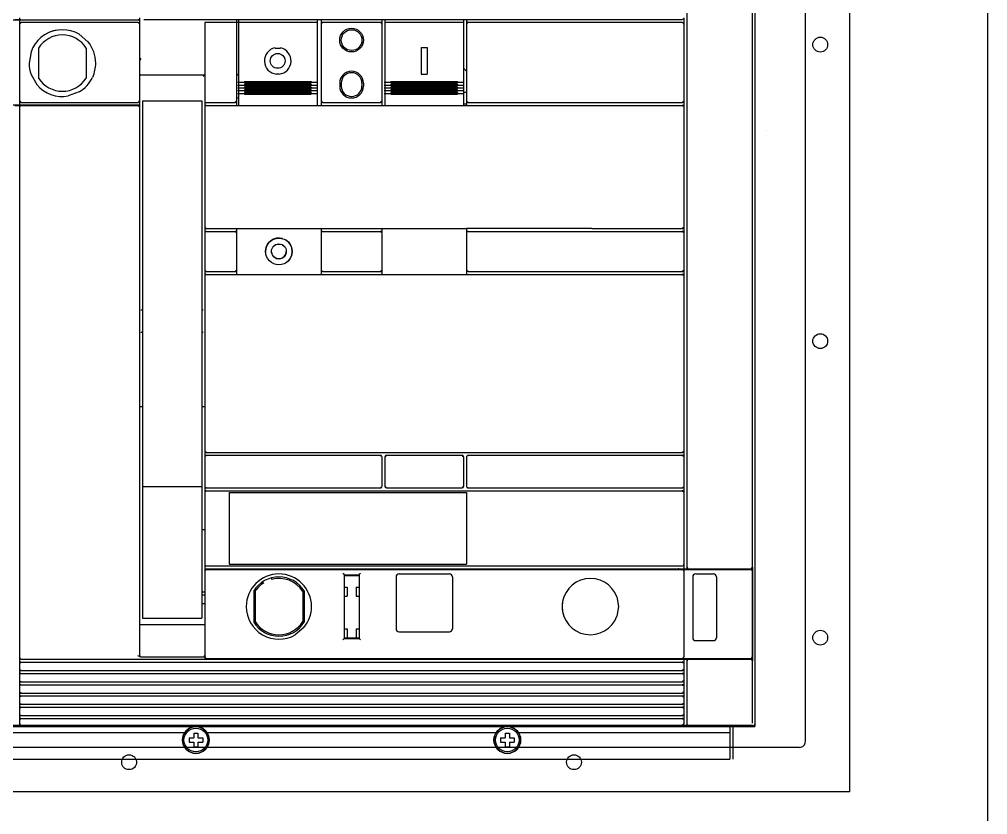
# Model space of a CAD drawing. Header units: inches. Extents: x 6 to 369, y -225 to 2.
# Drawn here: x 94.01 to 106.86, y -37.5 to -26.95 of the extents above; entities that cross this region are included whole.
import ezdxf

# ---------------------------------------------------------------- set-up
doc = ezdxf.new("R2010")
doc.units = ezdxf.units.IN
doc.header["$MEASUREMENT"] = 0
doc.linetypes.add('DOT2', pattern=[0.125, 0, -0.125])
doc.linetypes.add('HIDDEN2', pattern=[0.1875, 0.125, -0.0625])
for name, color, linetype in [('Cabinet', 253, 'HIDDEN2'), ('CB_E3_W_HR_3P', 10, 'Continuous'), ('CB_E3_W_HR_3P_DOOR_CUTOUT_FLUSH&EXTENDED_NO-FLANGE', 255, 'Continuous'), ('CB_E3_W_HR_3P_DOOR_CUTOUT_FLUSH_FLANGED', 2, 'Continuous'), ('D', 3, 'Continuous')]:
    doc.layers.add(name, color=color, linetype=linetype)

# ---------------------------------------------------------------- blocks, each defined once
blk = doc.blocks.new('A$C065B1C50')
at = {"layer": 'CB_E3_W_HR_3P'}
for centre in [(13.622, 9.921), (13.622, 5.984), (13.622, 2.047), (4.449, 0.394), (10.354, 0.394)]:
    blk.add_circle(centre, 0.0984, dxfattribs=at)
at = {"layer": 'CB_E3_W_HR_3P_DOOR_CUTOUT_FLUSH&EXTENDED_NO-FLANGE'}
for p, q in [((13.425, 0.669), (13.425, 15.236)), ((13.346, 0.591), (1.457, 0.591))]:
    blk.add_line(p, q, dxfattribs=at)
blk.add_arc((13.346, 0.669), 0.0787, 269.9998, 0.0002, dxfattribs=at)
at = {"layer": 'CB_E3_W_HR_3P_DOOR_CUTOUT_FLUSH_FLANGED'}
for q in [(14.016, 15.906), (0, 0)]:
    blk.add_line((14.016, 0), q, dxfattribs=at)

msp = doc.modelspace()

# ---------------------------------------------------------------- linework, layer by layer
at = {"layer": 'Cabinet', "color": 7, "linetype": 'DOT2'}
msp.add_line((103.77665, -22.16254), (103.77665, -36.33577), dxfattribs=at)
at = {"layer": 'CB_E3_W_HR_3P', "color": 7}
for p, q in [((103.77665, -22.16254), (103.77665, -36.33577)), ((103.77665, -22.19403), (103.77665, -36.30428)), ((103.73728, -25.41927), (103.73728, -34.21468)), ((102.87114, -26.09063), (102.87114, -34.21963)), ((93.22153, -26.95388), (94.01681, -26.95388)), ((93.95382, -26.94601), (94.01287, -26.94601)), ((94.01287, -26.92632), (94.01287, -26.94601)), ((94.01287, -26.94601), (94.01287, -26.95388)), ((94.01287, -26.94601), (94.03256, -26.94601)), ((94.01681, -26.95388), (94.01681, -27.00506)), ((94.01681, -26.95388), (95.60736, -26.95388)), ((94.0365, -26.98537), (94.02642, -26.99114)), ((94.0365, -26.98537), (95.58768, -26.98537)), ((95.58768, -26.94601), (95.60736, -26.94601)), ((95.58768, -26.98537), (95.59736, -26.99114)), ((95.60736, -26.92632), (95.60736, -26.98538)), ((95.60736, -26.95388), (95.60736, -27.00506)), ((95.60736, -26.98538), (95.60736, -27.00506)), ((95.66642, -26.94601), (102.81209, -26.94601)), ((96.48138, -26.98537), (96.4833, -26.98537)), ((96.4833, -26.98537), (96.87684, -26.98537)), ((96.87684, -26.98537), (96.88886, -26.98537)), ((96.89673, -26.94601), (96.89673, -26.99325)), ((96.89673, -26.98538), (96.92035, -26.98538)), ((96.92035, -26.94601), (96.92035, -26.98538)), ((96.92035, -26.98538), (97.96366, -26.98538)), ((96.92035, -26.98538), (96.92035, -27.04292)), ((97.96366, -26.94601), (97.96366, -26.98538)), ((97.96366, -26.98538), (97.96366, -27.04292)), ((98.01878, -26.94601), (98.01878, -27.00506)), ((98.03846, -26.98537), (98.0286, -26.99114)), ((98.03846, -26.98537), (98.80618, -26.98537)), ((98.80618, -26.98537), (98.81604, -26.99114)), ((98.82587, -26.94601), (98.82587, -27.00506)), ((98.86524, -26.94601), (98.86524, -26.98538)), ((98.86524, -26.98538), (99.90854, -26.98538)), ((98.86524, -26.98538), (98.86524, -27.04292)), ((99.90854, -26.94601), (99.90854, -26.98538)), ((99.90854, -26.98538), (99.90854, -27.04292)), ((99.94791, -26.94601), (99.94791, -27.00506)), ((99.9676, -26.98537), (99.95784, -26.99114)), ((99.9676, -26.98537), (102.81209, -26.98537)), ((102.81209, -26.98537), (102.82217, -26.99114)), ((102.81209, -26.98538), (102.81233, -26.98538)), ((102.83177, -26.92632), (102.83177, -27.00506)), ((94.01681, -27.00506), (94.01681, -28.02868)), ((94.02642, -26.99114), (94.02164, -27.00506)), ((95.59736, -26.99114), (95.60011, -27.00506)), ((95.60736, -27.00506), (95.60736, -28.02868)), ((96.4735, -26.99325), (96.4735, -28.02868)), ((96.89673, -26.99325), (96.89673, -28.02868)), ((96.92035, -27.04292), (96.92035, -27.96177)), ((97.96366, -27.04292), (97.96366, -27.96177)), ((98.01878, -27.00506), (98.01878, -28.02868)), ((98.0286, -26.99114), (98.02361, -27.00506)), ((98.81604, -26.99114), (98.81916, -27.00506)), ((98.82587, -27.00506), (98.82587, -28.02868)), ((98.86524, -27.04292), (98.86524, -27.96177)), ((99.90854, -27.04292), (99.90854, -27.96177)), ((99.94791, -27.00506), (99.94791, -28.02868)), ((99.95784, -26.99114), (99.95274, -27.00506)), ((102.82217, -26.99114), (102.82571, -27.00506)), ((102.83177, -27.00506), (102.83177, -28.02868)), ((94.8052, -27.14314), (94.92211, -27.24276)), ((95.60736, -27.20978), (95.60736, -27.47094)), ((94.26681, -27.32811), (94.26878, -27.72843)), ((94.90067, -27.32811), (94.8987, -27.72843)), ((97.40523, -27.32388), (97.40593, -27.3272)), ((97.40593, -27.3272), (97.47808, -27.3272)), ((97.47878, -27.32388), (97.47808, -27.3272)), ((99.34752, -27.32002), (99.42626, -27.32002)), ((99.34752, -27.32002), (99.34752, -27.67436)), ((99.42626, -27.32002), (99.42626, -27.67436)), ((94.16857, -27.3756), (94.14083, -27.52671)), ((95.62738, -27.47093), (95.60736, -27.47093)), ((99.90854, -27.59561), (99.94791, -27.63379)), ((94.16754, -27.6782), (94.24531, -27.8107)), ((95.62705, -27.68222), (96.4735, -27.68222)), ((96.92035, -27.67435), (96.89673, -27.69726)), ((97.42233, -27.67044), (97.42202, -27.67322)), ((97.42233, -27.67044), (97.46168, -27.67044)), ((97.46168, -27.67044), (97.462, -27.67322)), ((99.34752, -27.67436), (99.42626, -27.67436)), ((96.91051, -27.77955), (97.9735, -27.77955)), ((96.91051, -27.81766), (97.9735, -27.81766)), ((96.91051, -27.85525), (97.9735, -27.85525)), ((96.99909, -27.76878), (97.88492, -27.76878)), ((96.99909, -27.76878), (96.99909, -27.7897)), ((96.99909, -27.7897), (97.88492, -27.7897)), ((96.99909, -27.8067), (97.88492, -27.8067)), ((96.99909, -27.8067), (96.99909, -27.82787)), ((96.99909, -27.82787), (97.88492, -27.82787)), ((96.99909, -27.84411), (97.88492, -27.84411)), ((96.99909, -27.84411), (96.99909, -27.86457)), ((96.99909, -27.86457), (97.88492, -27.86457)), ((96.99909, -27.88095), (97.88492, -27.88095)), ((96.99909, -27.88095), (96.99909, -27.90117)), ((97.88492, -27.76878), (97.88492, -27.7897)), ((97.88492, -27.8067), (97.88492, -27.82787)), ((97.88492, -27.84411), (97.88492, -27.86457)), ((97.88492, -27.88095), (97.88492, -27.90117)), ((98.26484, -27.79247), (98.26484, -27.83184)), ((98.28453, -27.79247), (98.28453, -27.83184)), ((98.56012, -27.79247), (98.56012, -27.83184)), ((98.5798, -27.79247), (98.5798, -27.83184)), ((98.85539, -27.77955), (99.91839, -27.77955)), ((98.85539, -27.81766), (99.91839, -27.81766)), ((98.85539, -27.85525), (99.91839, -27.85525)), ((98.94398, -27.76878), (99.8298, -27.76878)), ((98.94398, -27.76878), (98.94398, -27.7897)), ((98.94398, -27.7897), (99.8298, -27.7897)), ((98.94398, -27.8067), (99.8298, -27.8067)), ((98.94398, -27.8067), (98.94398, -27.82787)), ((98.94398, -27.82787), (99.8298, -27.82787)), ((98.94398, -27.84411), (99.8298, -27.84411)), ((98.94398, -27.84411), (98.94398, -27.86457)), ((98.94398, -27.86457), (99.8298, -27.86457)), ((98.94398, -27.88095), (99.8298, -27.88095)), ((98.94398, -27.88095), (98.94398, -27.90117)), ((99.8298, -27.76878), (99.8298, -27.7897)), ((99.8298, -27.8067), (99.8298, -27.82787)), ((99.8298, -27.84411), (99.8298, -27.86457)), ((99.8298, -27.88095), (99.8298, -27.90117)), ((94.80488, -27.9098), (94.66065, -27.9629)), ((96.89673, -27.98932), (96.92035, -27.98932)), ((96.91051, -27.89224), (97.9735, -27.89224)), ((96.91051, -27.92857), (97.9735, -27.92857)), ((96.92035, -27.96177), (96.92035, -28.01558)), ((96.92035, -28.01558), (96.92035, -28.08774)), ((96.99909, -27.90117), (97.88492, -27.90117)), ((96.99909, -27.91716), (97.88492, -27.91716)), ((96.99909, -27.91716), (96.99909, -27.9378)), ((96.99909, -27.9378), (97.88492, -27.9378)), ((97.88492, -27.91716), (97.88492, -27.9378)), ((97.96366, -27.96177), (97.96366, -28.01558)), ((97.96366, -28.01558), (97.96366, -28.08774)), ((98.85539, -27.89224), (99.91839, -27.89224)), ((98.85539, -27.92857), (99.91839, -27.92857)), ((98.86524, -27.96177), (98.86524, -28.01558)), ((98.86524, -28.01558), (98.86524, -28.08774)), ((98.94398, -27.90117), (99.8298, -27.90117)), ((98.94398, -27.91716), (99.8298, -27.91716)), ((98.94398, -27.91716), (98.94398, -27.9378)), ((98.94398, -27.9378), (99.8298, -27.9378)), ((99.8298, -27.91716), (99.8298, -27.9378)), ((99.90854, -27.91058), (99.94791, -27.91058)), ((99.90854, -27.96177), (99.90854, -28.01558)), ((99.90854, -28.01558), (99.90854, -28.08774)), ((93.22153, -28.07986), (94.01681, -28.07986)), ((93.95382, -28.08774), (94.03256, -28.08774)), ((94.01287, -28.07986), (94.01287, -28.08774)), ((94.01287, -28.10743), (94.01287, -35.42041)), ((94.01681, -28.02869), (94.01681, -28.07986)), ((94.01681, -28.07986), (95.60736, -28.07986)), ((94.02248, -28.09351), (94.0177, -28.10743)), ((94.03256, -28.08774), (94.02248, -28.09351)), ((94.02287, -28.02868), (94.02642, -28.0426)), ((94.02642, -28.0426), (94.0365, -28.04837)), ((94.03256, -28.08774), (95.58768, -28.08774)), ((94.0365, -28.04837), (95.58768, -28.04837)), ((95.59736, -28.0426), (95.58768, -28.04837)), ((95.58768, -28.08774), (95.59736, -28.09351)), ((95.60253, -28.02868), (95.59736, -28.0426)), ((95.59736, -28.09351), (95.60011, -28.10743)), ((95.60736, -28.02868), (95.60736, -28.07986)), ((95.60736, -28.07986), (95.60736, -28.10743)), ((95.60736, -28.10743), (95.60736, -35.39089)), ((95.64673, -28.02864), (96.43413, -28.02864)), ((95.64673, -28.02864), (95.64673, -28.06801)), ((95.64673, -28.06801), (95.64673, -33.14675)), ((96.43413, -28.02864), (96.43413, -28.06801)), ((96.43413, -28.06801), (96.43413, -33.14675)), ((96.4735, -28.02868), (96.4735, -28.03852)), ((96.4735, -28.03852), (96.4735, -28.10743)), ((96.47916, -28.09765), (96.4735, -28.10743)), ((96.4735, -28.10743), (96.4735, -29.70191)), ((96.49291, -28.09258), (96.47916, -28.09765)), ((96.48335, -28.04837), (96.87705, -28.04837)), ((96.49298, -28.08774), (96.49319, -28.08774)), ((96.49319, -28.08774), (102.81209, -28.08774)), ((96.89088, -28.03858), (96.87682, -28.04352)), ((96.89673, -28.02868), (96.89088, -28.03858)), ((96.89673, -28.02869), (96.89673, -28.08774)), ((98.01878, -28.02868), (98.02452, -28.03851)), ((98.01878, -28.02868), (98.01878, -28.08774)), ((98.02452, -28.03851), (98.0384, -28.04161)), ((98.03846, -28.04837), (98.80618, -28.04837)), ((98.82012, -28.03851), (98.80624, -28.04352)), ((98.82587, -28.02868), (98.82012, -28.03851)), ((98.82587, -28.02869), (98.82587, -28.08774)), ((99.90854, -28.06806), (99.94791, -28.06806)), ((99.94791, -28.02868), (99.95376, -28.03858)), ((99.94791, -28.02868), (99.94791, -28.08774)), ((99.95376, -28.03858), (99.96785, -28.04161)), ((99.9676, -28.04837), (102.81209, -28.04837)), ((102.81209, -28.04837), (102.81257, -28.04837)), ((102.81209, -28.08774), (102.81257, -28.08774)), ((102.81272, -28.09258), (102.82624, -28.09774)), ((102.82624, -28.03836), (102.81281, -28.04161)), ((102.83177, -28.02868), (102.82624, -28.03836)), ((102.82624, -28.09774), (102.83177, -28.10743)), ((102.83177, -28.02868), (102.83177, -28.10743)), ((102.83177, -28.10743), (102.83177, -29.70191)), ((103.93413, -28.42238), (103.93413, -28.42245)), ((96.4735, -29.70191), (96.4735, -29.78065)), ((96.4735, -29.70191), (96.47916, -29.71168)), ((96.47916, -29.77088), (96.4735, -29.78065)), ((96.4735, -29.78065), (96.4735, -30.27278)), ((96.47916, -29.71168), (96.49287, -29.71484)), ((96.49291, -29.76581), (96.47916, -29.77088)), ((96.49298, -29.76097), (96.49319, -29.76097)), ((96.49308, -29.7216), (96.49319, -29.7216)), ((96.49319, -29.7216), (96.89673, -29.72172)), ((96.49319, -29.76097), (96.87705, -29.76097)), ((96.50935, -29.76097), (96.52842, -29.76097)), ((96.87679, -29.76772), (96.89088, -29.77075)), ((96.89088, -29.77075), (96.89673, -29.78065)), ((96.89673, -29.72172), (96.89673, -29.78065)), ((96.89673, -29.7218), (97.9275, -29.7218)), ((96.89673, -29.78065), (96.89673, -30.27278)), ((97.35898, -29.7216), (98.82587, -29.72172)), ((98.01878, -29.72165), (98.01878, -29.78065)), ((98.02452, -29.77082), (98.01878, -29.78065)), ((98.01878, -29.78065), (98.01878, -30.27278)), ((98.03841, -29.76581), (98.02452, -29.77082)), ((98.03846, -29.76097), (98.80618, -29.76097)), ((98.80624, -29.76772), (98.82012, -29.77082)), ((98.82012, -29.77082), (98.82587, -29.78065)), ((98.82587, -29.72172), (98.82587, -29.78065)), ((98.82587, -29.7218), (99.94791, -29.7218)), ((98.82587, -29.78065), (98.82587, -30.27278)), ((101.61175, -29.7216), (99.94791, -29.72168)), ((99.94791, -29.72168), (99.94791, -29.78065)), ((99.95376, -29.77075), (99.94791, -29.78065)), ((99.94791, -29.78065), (99.94791, -30.27278)), ((99.96782, -29.76581), (99.95376, -29.77075)), ((99.9676, -29.76097), (102.81209, -29.76097)), ((101.61175, -29.7216), (102.81209, -29.7216)), ((102.81209, -29.7216), (102.81257, -29.7216)), ((102.81209, -29.76097), (102.81257, -29.76097)), ((102.81272, -29.76581), (102.82624, -29.77097)), ((102.82624, -29.71159), (102.81281, -29.71484)), ((102.83177, -29.70191), (102.82624, -29.71159)), ((102.82624, -29.77097), (102.83177, -29.78065)), ((102.83177, -29.70191), (102.83177, -29.78065)), ((102.83177, -29.78065), (102.83177, -30.27278)), ((97.58085, -29.90843), (97.58092, -29.90843)), ((96.4735, -30.27278), (96.4735, -30.35152)), ((96.4735, -30.27278), (96.47916, -30.28255)), ((96.47916, -30.28255), (96.49287, -30.28571)), ((96.49308, -30.29246), (96.49319, -30.29246)), ((96.49319, -30.29246), (96.87705, -30.29246)), ((96.89088, -30.28268), (96.87682, -30.28762)), ((96.89673, -30.27278), (96.89088, -30.28268)), ((96.89673, -30.27278), (96.89673, -30.33191)), ((98.01878, -30.27278), (98.02452, -30.2826)), ((98.01878, -30.27278), (98.01878, -30.33193)), ((98.02452, -30.2826), (98.0384, -30.28571)), ((98.03846, -30.29246), (98.80618, -30.29246)), ((98.82012, -30.2826), (98.80624, -30.28762)), ((98.82587, -30.27278), (98.82012, -30.2826)), ((98.82587, -30.27278), (98.82587, -30.33191)), ((99.94791, -30.27278), (99.95376, -30.28268)), ((99.94791, -30.27278), (99.94791, -30.33193)), ((99.95376, -30.28268), (99.96785, -30.28571)), ((99.9676, -30.29246), (102.81209, -30.29246)), ((102.81209, -30.29246), (102.81257, -30.29246)), ((102.82624, -30.28246), (102.81281, -30.28571)), ((102.83177, -30.27278), (102.82624, -30.28246)), ((102.83177, -30.27278), (102.83177, -30.35152)), ((96.47916, -30.34175), (96.4735, -30.35152)), ((96.4735, -30.35152), (96.4735, -32.67435)), ((96.49291, -30.33667), (96.47916, -30.34175)), ((96.49298, -30.33183), (96.49319, -30.33183)), ((96.49319, -30.33183), (96.89673, -30.33183)), ((96.89673, -30.33204), (98.01878, -30.33204)), ((98.01878, -30.33183), (98.82587, -30.33183)), ((98.82587, -30.33204), (99.94791, -30.33204)), ((99.94791, -30.33183), (102.81209, -30.33183)), ((101.243, -30.33183), (101.61176, -30.33183)), ((102.81209, -30.33183), (102.81257, -30.33183)), ((102.81272, -30.33667), (102.82624, -30.34183)), ((102.82624, -30.34183), (102.83177, -30.35152)), ((102.83177, -30.35152), (102.83177, -32.67435)), ((95.62705, -30.80427), (95.64673, -30.80427)), ((96.43413, -30.80427), (96.45382, -30.80427)), ((95.62705, -31.09955), (95.64673, -31.09955)), ((96.43413, -31.09955), (96.45382, -31.09955)), ((95.60736, -32.0838), (95.62705, -32.0838)), ((95.62705, -32.0838), (95.64673, -32.0838)), ((96.43413, -32.0838), (96.45382, -32.0838)), ((96.45382, -32.0838), (96.4735, -32.0838)), ((96.4735, -32.67435), (96.4735, -32.75309)), ((96.4735, -32.67435), (96.47916, -32.68412)), ((96.47916, -32.74332), (96.4735, -32.75309)), ((96.4735, -32.75309), (96.4735, -33.14679)), ((96.47916, -32.68412), (96.49287, -32.68728)), ((96.49291, -32.73825), (96.47916, -32.74332)), ((96.49298, -32.73341), (96.49319, -32.73341)), ((96.49308, -32.69404), (96.49319, -32.69404)), ((96.49319, -32.69404), (102.81209, -32.69404)), ((96.49319, -32.73341), (98.80618, -32.73341)), ((98.80624, -32.73825), (98.82012, -32.74326)), ((98.82012, -32.74326), (98.82587, -32.75309)), ((98.82587, -32.75309), (98.82587, -33.14679)), ((98.86524, -32.75309), (98.86524, -33.14679)), ((98.88498, -32.74304), (98.87508, -32.74325)), ((98.87508, -32.74325), (98.87675, -32.74485)), ((98.88498, -32.74304), (98.87675, -32.74485)), ((98.88492, -32.73341), (99.88886, -32.73341)), ((99.88902, -32.74304), (99.89728, -32.74487)), ((99.88902, -32.74304), (99.8987, -32.74325)), ((99.89728, -32.74487), (99.89907, -32.75309)), ((99.8987, -32.74325), (99.89907, -32.75309)), ((99.90854, -32.75309), (99.90854, -33.14679)), ((99.95376, -32.74319), (99.94791, -32.75309)), ((99.94791, -32.75309), (99.94791, -33.14679)), ((99.96782, -32.73825), (99.95376, -32.74319)), ((99.9676, -32.73341), (102.81209, -32.73341)), ((102.81209, -32.69404), (102.81257, -32.69404)), ((102.81209, -32.73341), (102.81257, -32.73341)), ((102.81272, -32.73825), (102.82624, -32.74341)), ((102.82624, -32.68403), (102.81281, -32.68728)), ((102.83177, -32.67435), (102.82624, -32.68403)), ((102.82624, -32.74341), (102.83177, -32.75309)), ((102.83177, -32.67435), (102.83177, -32.75309)), ((102.83177, -32.75309), (102.83177, -33.14679)), ((95.64673, -33.14675), (96.43413, -33.14675)), ((95.64673, -33.14675), (95.64673, -34.2323)), ((96.43413, -33.14675), (96.43413, -34.2323)), ((96.4735, -33.14679), (96.4735, -33.22553)), ((96.4735, -33.14679), (96.47916, -33.15656)), ((96.47916, -33.15656), (96.49287, -33.15972)), ((98.82012, -33.15662), (98.80624, -33.15972)), ((98.82587, -33.14679), (98.82012, -33.15662)), ((98.87675, -33.15503), (98.87508, -33.15664)), ((98.87508, -33.15664), (98.88498, -33.15685)), ((98.87675, -33.15503), (98.88498, -33.15685)), ((99.89728, -33.15501), (99.88902, -33.15684)), ((99.8987, -33.15663), (99.88902, -33.15684)), ((99.89907, -33.14679), (99.89728, -33.15501)), ((99.89907, -33.14679), (99.8987, -33.15663)), ((99.94791, -33.14679), (99.95376, -33.15669)), ((99.95376, -33.15669), (99.96785, -33.15972)), ((102.82624, -33.15647), (102.81281, -33.15972)), ((102.83177, -33.14679), (102.82624, -33.15647)), ((102.83177, -33.14679), (102.83177, -33.22553)), ((96.47916, -33.21576), (96.4735, -33.22553)), ((96.4735, -33.22553), (96.4735, -34.18026)), ((96.49291, -33.21069), (96.47916, -33.21576)), ((96.49298, -33.20585), (96.49319, -33.20585)), ((96.49308, -33.16648), (96.49319, -33.16648)), ((96.49319, -33.16648), (98.80618, -33.16648)), ((96.49319, -33.20585), (96.79866, -33.20585)), ((96.79831, -33.22553), (96.79831, -34.18026)), ((96.79831, -33.22553), (99.94791, -33.22553)), ((96.79866, -33.20585), (99.94758, -33.20585)), ((98.88492, -33.16648), (99.88886, -33.16648)), ((99.94758, -33.20585), (102.81209, -33.20585)), ((99.94791, -33.22553), (99.94791, -34.18026)), ((99.9676, -33.16648), (102.81209, -33.16648)), ((102.81209, -33.16648), (102.81257, -33.16648)), ((102.81209, -33.20585), (102.81257, -33.20585)), ((102.81272, -33.21069), (102.82624, -33.21585)), ((102.82624, -33.21585), (102.83177, -33.22553)), ((102.83177, -33.22553), (102.83177, -34.18223)), ((96.43413, -33.71761), (96.4735, -33.71761)), ((96.4735, -34.18026), (96.4735, -34.23931)), ((96.4735, -34.18026), (96.47998, -34.19486)), ((96.79831, -34.18026), (99.94791, -34.18026)), ((102.83177, -34.18223), (102.83177, -34.23931)), ((95.64673, -34.2323), (95.64673, -34.89747)), ((96.43413, -34.2323), (96.43413, -34.89747)), ((96.4735, -34.23931), (96.4735, -34.25112)), ((96.4735, -34.23931), (96.49277, -34.23931)), ((96.4735, -34.25112), (96.4735, -34.26884)), ((96.4735, -34.26884), (96.4735, -35.39089)), ((96.48324, -34.25492), (96.47833, -34.26884)), ((96.49319, -34.24915), (96.48324, -34.25492)), ((96.49277, -34.23931), (102.81305, -34.23931)), ((96.49307, -34.19994), (96.79863, -34.19994)), ((96.49319, -34.24915), (102.81209, -34.24915)), ((96.79863, -34.19994), (99.94761, -34.19994)), ((96.92626, -34.23931), (96.92626, -34.24915)), ((97.35933, -34.23931), (97.35933, -34.24915)), ((99.05224, -34.30821), (99.72154, -34.30821)), ((99.94761, -34.19994), (102.81218, -34.19994)), ((100.39083, -34.23931), (100.39083, -34.24915)), ((100.84358, -34.23931), (100.84358, -34.24915)), ((102.81209, -34.24915), (102.82217, -34.25492)), ((102.81209, -34.24915), (103.61911, -34.24915)), ((102.81218, -34.19994), (102.81405, -34.19994)), ((102.81305, -34.23931), (102.83177, -34.23931)), ((102.82217, -34.25492), (102.82571, -34.26884)), ((102.83177, -34.23931), (102.89083, -34.23931)), ((102.83177, -34.26884), (102.83177, -35.41057)), ((102.87791, -34.21963), (102.88098, -34.23355)), ((102.88098, -34.23355), (102.89083, -34.23931)), ((102.89083, -34.23931), (103.62142, -34.23931)), ((102.98925, -34.30821), (103.22547, -34.30821)), ((103.61911, -34.24915), (103.71753, -34.24915)), ((103.61917, -34.23931), (103.61917, -34.24915)), ((103.62142, -34.23931), (103.71983, -34.23931)), ((103.62369, -34.23931), (103.62369, -34.24915)), ((103.71983, -34.23931), (103.72214, -34.23931)), ((103.73722, -34.26884), (103.73722, -35.41057)), ((103.73951, -34.21963), (103.74183, -34.21963)), ((103.74183, -34.21963), (103.74183, -35.45978)), ((97.22678, -34.42632), (97.25604, -34.42632)), ((97.35933, -34.36545), (97.35933, -34.38045)), ((98.3239, -34.31805), (98.3239, -35.16451)), ((98.3239, -34.31805), (98.52075, -34.31805)), ((98.3239, -34.32789), (98.52075, -34.32789)), ((98.52075, -34.31805), (98.52075, -35.16451)), ((99.01287, -34.34758), (99.01287, -35.03656)), ((99.76091, -34.34758), (99.76091, -35.03656)), ((102.94988, -34.34758), (102.94988, -35.15467)), ((103.26484, -34.34758), (103.26484, -35.15467)), ((96.43413, -34.54438), (96.4735, -34.54438)), ((97.12311, -34.5339), (97.12311, -34.94868)), ((97.14083, -34.54268), (97.14083, -34.93988)), ((97.77468, -34.54268), (97.77468, -34.93988)), ((97.7924, -34.53389), (97.7924, -34.94869)), ((98.3239, -34.48537), (98.36327, -34.48537)), ((98.36327, -34.48537), (98.36327, -34.60348)), ((98.48138, -34.48537), (98.48138, -34.60348)), ((98.48138, -34.48537), (98.52075, -34.48537)), ((96.43413, -34.58375), (96.4735, -34.58375)), ((98.3239, -34.60348), (98.36327, -34.60348)), ((98.48138, -34.60348), (98.52075, -34.60348)), ((101.94258, -34.6135), (101.96563, -34.74146)), ((96.43413, -34.70187), (96.4735, -34.70187)), ((101.96563, -34.74146), (101.94241, -34.86892)), ((95.64673, -34.89747), (96.43413, -34.89747)), ((95.60736, -34.9775), (95.62705, -34.9775)), ((95.62705, -34.9775), (96.45382, -34.9775)), ((96.45382, -34.9775), (96.4735, -34.9775)), ((97.78904, -35.02023), (97.67429, -35.11635)), ((98.3239, -35.03656), (98.36327, -35.03656)), ((98.36327, -35.03656), (98.36327, -35.15467)), ((98.48138, -35.03656), (98.48138, -35.15467)), ((98.48138, -35.03656), (98.52075, -35.03656)), ((99.05224, -35.07593), (99.72154, -35.07593)), ((98.3239, -35.16451), (98.30419, -35.18419)), ((98.3239, -35.15467), (98.52075, -35.15467)), ((98.3239, -35.16451), (98.52075, -35.16451)), ((98.52075, -35.16451), (98.54046, -35.18419)), ((102.98925, -35.19404), (103.22547, -35.19404)), ((94.01287, -35.42041), (94.01287, -35.49915)), ((94.0177, -35.42041), (94.02248, -35.43433)), ((94.02248, -35.43433), (94.03256, -35.4401)), ((94.03208, -35.4401), (94.03256, -35.4401)), ((94.03256, -35.4401), (96.4735, -35.4401)), ((95.60736, -35.39089), (95.61313, -35.39496)), ((95.61313, -35.39496), (95.6172, -35.40073)), ((95.62114, -35.41057), (96.45382, -35.41057)), ((96.4735, -35.38618), (96.46366, -35.40073)), ((96.4735, -35.39089), (96.4735, -35.42041)), ((96.4735, -35.42041), (96.4735, -35.4401)), ((96.4735, -35.4401), (102.81305, -35.4401)), ((96.47996, -35.41057), (96.48324, -35.42449)), ((96.48324, -35.42449), (96.49319, -35.43026)), ((96.49319, -35.43026), (102.81209, -35.43026)), ((96.92626, -35.43026), (96.92626, -35.4401)), ((97.35933, -35.43026), (97.35933, -35.4401)), ((100.39083, -35.43026), (100.39083, -35.4401)), ((100.84358, -35.43026), (100.84358, -35.4401)), ((102.82217, -35.42449), (102.81209, -35.43026)), ((102.81209, -35.43026), (103.61911, -35.43026)), ((102.81305, -35.4401), (102.83177, -35.4401)), ((102.82694, -35.41057), (102.82217, -35.42449)), ((102.83177, -35.4401), (102.83177, -35.49915)), ((102.83177, -35.4401), (102.89083, -35.4401)), ((102.87114, -35.45978), (102.87114, -36.28689)), ((102.88098, -35.44586), (102.87597, -35.45978)), ((102.89083, -35.4401), (102.88098, -35.44586)), ((102.89083, -35.4401), (103.62142, -35.4401)), ((103.61911, -35.43026), (103.71753, -35.43026)), ((103.61917, -35.43026), (103.61917, -35.4401)), ((103.62142, -35.4401), (103.71983, -35.4401)), ((103.62369, -35.43026), (103.62369, -35.4401)), ((103.71983, -35.4401), (103.72214, -35.4401)), ((103.73728, -35.45978), (103.73728, -36.2875)), ((103.73951, -35.45978), (103.74183, -35.45978)), ((94.0184, -35.48947), (94.01287, -35.49915)), ((94.01287, -35.49915), (94.01287, -35.57002)), ((94.01287, -35.57002), (94.01287, -35.64876)), ((94.01287, -35.57002), (94.0184, -35.5797)), ((94.03183, -35.48622), (94.0184, -35.48947)), ((94.0184, -35.5797), (94.03193, -35.58486)), ((94.03208, -35.47947), (94.03256, -35.47947)), ((94.03208, -35.58971), (94.03256, -35.58971)), ((94.03256, -35.47947), (102.81209, -35.47947)), ((94.03256, -35.58971), (102.81209, -35.58971)), ((102.81209, -35.47947), (102.81257, -35.47947)), ((102.81209, -35.58971), (102.81233, -35.58971)), ((102.81272, -35.48431), (102.82624, -35.48947)), ((102.82624, -35.5797), (102.81281, -35.58295)), ((102.82624, -35.48947), (102.83177, -35.49915)), ((102.83177, -35.57002), (102.82624, -35.5797)), ((102.83177, -35.49915), (102.83177, -35.57002)), ((102.83177, -35.57002), (102.83177, -35.64876)), ((94.0184, -35.63908), (94.01287, -35.64876)), ((94.01287, -35.64876), (94.01287, -35.71963)), ((94.01287, -35.71963), (94.01287, -35.79837)), ((94.01287, -35.71963), (94.0184, -35.72931)), ((94.03183, -35.63583), (94.0184, -35.63908)), ((94.03208, -35.62908), (94.03256, -35.62908)), ((94.03256, -35.62908), (102.81209, -35.62908)), ((102.81209, -35.62908), (102.81257, -35.62908)), ((102.81272, -35.63392), (102.82624, -35.63908)), ((102.82624, -35.63908), (102.83177, -35.64876)), ((102.83177, -35.71963), (102.82624, -35.72931)), ((102.83177, -35.64876), (102.83177, -35.71963)), ((102.83177, -35.71963), (102.83177, -35.79837)), ((94.0184, -35.78869), (94.01287, -35.79837)), ((94.01287, -35.79837), (94.01287, -35.86923)), ((94.0184, -35.72931), (94.03193, -35.73447)), ((94.03183, -35.78544), (94.0184, -35.78869)), ((94.03208, -35.73931), (94.03256, -35.73931)), ((94.03208, -35.77868), (94.03256, -35.77868)), ((94.03256, -35.73931), (102.81209, -35.73931)), ((94.03256, -35.77868), (102.81209, -35.77868)), ((102.81209, -35.73931), (102.81233, -35.73931)), ((102.81209, -35.77868), (102.81257, -35.77868)), ((102.81272, -35.78352), (102.82624, -35.78869)), ((102.82624, -35.72931), (102.81281, -35.73256)), ((102.82624, -35.78869), (102.83177, -35.79837)), ((102.83177, -35.79837), (102.83177, -35.86923)), ((94.01287, -35.86923), (94.01287, -35.94797)), ((94.01287, -35.86923), (94.0184, -35.87892)), ((94.0184, -35.93829), (94.01287, -35.94797)), ((94.01287, -35.94797), (94.01287, -36.01884)), ((94.0184, -35.87892), (94.03193, -35.88408)), ((94.03183, -35.93504), (94.0184, -35.93829)), ((94.03208, -35.88892), (94.03256, -35.88892)), ((94.03208, -35.92829), (94.03256, -35.92829)), ((94.03256, -35.88892), (102.81209, -35.88892)), ((94.03256, -35.92829), (102.81209, -35.92829)), ((102.81209, -35.88892), (102.81233, -35.88892)), ((102.81209, -35.92829), (102.81257, -35.92829)), ((102.81272, -35.93313), (102.82624, -35.93829)), ((102.82624, -35.87892), (102.81281, -35.88216)), ((102.83177, -35.86923), (102.82624, -35.87892)), ((102.82624, -35.93829), (102.83177, -35.94797)), ((102.83177, -35.86923), (102.83177, -35.94797)), ((102.83177, -35.94797), (102.83177, -36.01884)), ((94.01287, -36.01884), (94.01287, -36.09758)), ((94.01287, -36.01884), (94.0184, -36.02852)), ((94.0184, -36.0879), (94.01287, -36.09758)), ((94.01287, -36.09758), (94.01287, -36.16845)), ((94.0184, -36.02852), (94.03193, -36.03368)), ((94.03183, -36.08465), (94.0184, -36.0879)), ((94.03208, -36.03852), (94.03256, -36.03852)), ((94.03208, -36.07789), (94.03256, -36.07789)), ((94.03256, -36.03852), (102.81209, -36.03852)), ((94.03256, -36.07789), (102.81209, -36.07789)), ((102.81209, -36.03852), (102.81233, -36.03852)), ((102.81209, -36.07789), (102.81257, -36.07789)), ((102.81272, -36.08274), (102.82624, -36.0879)), ((102.82624, -36.02852), (102.81281, -36.03177)), ((102.83177, -36.01884), (102.82624, -36.02852)), ((102.82624, -36.0879), (102.83177, -36.09758)), ((102.83177, -36.01884), (102.83177, -36.09758)), ((102.83177, -36.09758), (102.83177, -36.16845)), ((94.01287, -36.16845), (94.01287, -36.24719)), ((94.01287, -36.16845), (94.0184, -36.17813)), ((94.0184, -36.2375), (94.01287, -36.24719)), ((94.0184, -36.17813), (94.03193, -36.18329)), ((94.03183, -36.23426), (94.0184, -36.2375)), ((94.03208, -36.18813), (94.03256, -36.18813)), ((94.03208, -36.2275), (94.03256, -36.2275)), ((94.03256, -36.18813), (102.81209, -36.18813)), ((94.03256, -36.2275), (102.81209, -36.2275)), ((102.81209, -36.18813), (102.81233, -36.18813)), ((102.81209, -36.2275), (102.81257, -36.2275)), ((102.81272, -36.23234), (102.82624, -36.2375)), ((102.82624, -36.17813), (102.81281, -36.18138)), ((102.83177, -36.16845), (102.82624, -36.17813)), ((102.82624, -36.2375), (102.83177, -36.24719)), ((102.83177, -36.16845), (102.83177, -36.24719)), ((93.17626, -36.31608), (103.66838, -36.31608)), ((93.40264, -36.33577), (103.44201, -36.33577)), ((93.40264, -36.33577), (103.44201, -36.33577)), ((94.01287, -36.24719), (94.01287, -36.29817)), ((94.01287, -36.29817), (94.01287, -36.29886)), ((94.0177, -36.29817), (94.02251, -36.31205)), ((94.02251, -36.31205), (94.03256, -36.31786)), ((94.03256, -36.31786), (94.03256, -36.31863)), ((102.82214, -36.31205), (102.81209, -36.31786)), ((102.81209, -36.31786), (102.81209, -36.31863)), ((102.82571, -36.29817), (102.82214, -36.31205)), ((102.83177, -36.24719), (102.83177, -36.29817)), ((102.83177, -36.29817), (102.83177, -36.29886)), ((102.87114, -36.28689), (102.87114, -36.2987)), ((102.87114, -36.29636), (102.87691, -36.30501)), ((102.87114, -36.2987), (102.87114, -36.29886)), ((102.87691, -36.30501), (102.88098, -36.30855)), ((102.89083, -36.31839), (102.89083, -36.31863)), ((102.92541, -36.31812), (103.55224, -36.31812)), ((103.44201, -36.33577), (103.44201, -36.76884)), ((103.44201, -36.33577), (103.77665, -36.33577)), ((103.44201, -36.33577), (103.74516, -36.33577)), ((103.44201, -36.33577), (103.44201, -36.41451)), ((103.48138, -36.33577), (103.48138, -36.76884)), ((103.66838, -36.31608), (103.73728, -36.31608)), ((103.73728, -36.31608), (103.77665, -36.33577)), ((93.40264, -36.41451), (96.20809, -36.41451)), ((96.26484, -36.48538), (96.32783, -36.48538)), ((96.26484, -36.48538), (96.26484, -36.5405)), ((96.26484, -36.48538), (96.32783, -36.48538)), ((96.26484, -36.48538), (96.26484, -36.5405)), ((96.32783, -36.42239), (96.32783, -36.48538)), ((96.32783, -36.42239), (96.38295, -36.42239)), ((96.32783, -36.42239), (96.32783, -36.48538)), ((96.32783, -36.42239), (96.38295, -36.42239)), ((96.38295, -36.42239), (96.38295, -36.48538)), ((96.38295, -36.42239), (96.38295, -36.48538)), ((96.38295, -36.48538), (96.44594, -36.48538)), ((96.38295, -36.48538), (96.44594, -36.48538)), ((96.44594, -36.48538), (96.44594, -36.5405)), ((96.44594, -36.48538), (96.44594, -36.5405)), ((96.5027, -36.41451), (100.34195, -36.41451)), ((100.3987, -36.48538), (100.3987, -36.5405)), ((100.3987, -36.48538), (100.46169, -36.48538)), ((100.3987, -36.48538), (100.3987, -36.5405)), ((100.3987, -36.48538), (100.46169, -36.48538)), ((100.46169, -36.42239), (100.46169, -36.48538)), ((100.46169, -36.42239), (100.51681, -36.42239)), ((100.46169, -36.42239), (100.46169, -36.48538)), ((100.46169, -36.42239), (100.51681, -36.42239)), ((100.51681, -36.42239), (100.51681, -36.48538)), ((100.51681, -36.42239), (100.51681, -36.48538)), ((100.51681, -36.48538), (100.5798, -36.48538)), ((100.51681, -36.48538), (100.5798, -36.48538)), ((100.5798, -36.48538), (100.5798, -36.5405)), ((100.5798, -36.48538), (100.5798, -36.5405)), ((100.63656, -36.41451), (103.44201, -36.41451)), ((103.44201, -36.41451), (103.44201, -36.76884)), ((96.26484, -36.5405), (96.32783, -36.5405)), ((96.26484, -36.5405), (96.32783, -36.5405)), ((96.32783, -36.5405), (96.32783, -36.60349)), ((96.32783, -36.5405), (96.32783, -36.60349)), ((96.32783, -36.60349), (96.38295, -36.60349)), ((96.32783, -36.60349), (96.38295, -36.60349)), ((96.38295, -36.5405), (96.38295, -36.60349)), ((96.38295, -36.5405), (96.44594, -36.5405)), ((96.38295, -36.5405), (96.38295, -36.60349)), ((96.38295, -36.5405), (96.44594, -36.5405)), ((100.3987, -36.5405), (100.46169, -36.5405)), ((100.3987, -36.5405), (100.46169, -36.5405)), ((100.46169, -36.5405), (100.46169, -36.60349)), ((100.46169, -36.5405), (100.46169, -36.60349)), ((100.46169, -36.60349), (100.51681, -36.60349)), ((100.46169, -36.60349), (100.51681, -36.60349)), ((100.51681, -36.5405), (100.5798, -36.5405)), ((100.51681, -36.5405), (100.51681, -36.60349)), ((100.51681, -36.5405), (100.5798, -36.5405)), ((100.51681, -36.5405), (100.51681, -36.60349)), ((103.44201, -36.6901), (103.44201, -36.76884)), ((93.40264, -36.76884), (103.44201, -36.76884)), ((93.40264, -36.76884), (95.41029, -36.76884)), ((93.40264, -36.76884), (103.44201, -36.76884)), ((96.00128, -36.76884), (100.84336, -36.76884)), ((101.43435, -36.76884), (103.44201, -36.76884))]:
    msp.add_line(p, q, dxfattribs=at)
for points in [[(95.62704, -27.47094), (95.61404, -27.48034), (95.60736, -27.50586)], [(96.45382, -27.70191), (96.4735, -27.68222)], [(97.50651, -29.85654), (97.46619, -29.8499), (97.42542, -29.85268), (97.38637, -29.86472), (97.35112, -29.88539), (97.32154, -29.91358), (97.29921, -29.9478), (97.28531, -29.98623), (97.28059, -30.02682)], [(97.53668, -29.96805), (97.50162, -29.93875), (97.4571, -29.92844), (97.41273, -29.93934), (97.37806, -29.9691)], [(97.63492, -30.02679), (97.62889, -29.98105), (97.61126, -29.93841), (97.58321, -29.90177), (97.54666, -29.87362)], [(97.28059, -30.02688), (97.2812, -30.04151)], [(97.35968, -30.0352), (97.36986, -30.07117), (97.39272, -30.10074), (97.42496, -30.11966), (97.46193, -30.1252), (97.49829, -30.11655), (97.52881, -30.09497), (97.54908, -30.06356), (97.55618, -30.02686)], [(97.54633, -30.1803), (97.58302, -30.15215), (97.61118, -30.11546), (97.62888, -30.07274), (97.63492, -30.02688)], [(103.71983, -34.23931), (103.73375, -34.23355), (103.73951, -34.21963)], [(103.72214, -34.23931), (103.73606, -34.23355), (103.74183, -34.21963)], [(95.62114, -35.41057), (95.59437, -35.39797), (95.58706, -35.39089)], [(103.73951, -35.45978), (103.73375, -35.44586), (103.71983, -35.4401)], [(103.74183, -35.45978), (103.73606, -35.44586), (103.72214, -35.4401)], [(94.01287, -36.29817), (94.01568, -36.3083)], [(94.46437, -36.31752), (102.38027, -36.31752)], [(102.82815, -36.30955), (102.83177, -36.29817)], [(102.87114, -36.2987), (102.87204, -36.30457)], [(102.87691, -36.31262), (102.89083, -36.31839)], [(103.62142, -36.31812), (103.71224, -36.31803), (103.72636, -36.31322)], [(103.74516, -36.33577), (103.76743, -36.32654), (103.77665, -36.30428)]]:
    msp.add_lwpolyline(points, dxfattribs=at)
for centre, radius in [((98.42232, -27.22159), 0.15748), ((98.42232, -27.2215), 0.13791), ((97.44201, -27.49719), 0.09843), ((97.45776, -30.02688), 0.17716), ((97.45776, -30.0269), 0.09842), ((96.35539, -36.51294), 0.17716), ((96.35539, -36.51294), 0.15748), ((96.35539, -36.51294), 0.15748), ((100.48925, -36.51294), 0.17716), ((100.48925, -36.51294), 0.15748), ((100.48925, -36.51294), 0.15748)]:
    msp.add_circle(centre, radius, dxfattribs=at)
for centre, radius, start, end in [((94.0365, -27.00506), 0.01969, 90.000823, 106.488422), ((95.58768, -27.00506), 0.01968, 69.177676, 90.00319), ((96.48138, -26.99325), 0.00787, 89.999439, 180.000561), ((96.88888, -26.99322), 0.00785, 359.82504, 90.173975), ((98.03846, -27.00506), 0.01968, 89.996791, 110.367321), ((98.80618, -27.00506), 0.01968, 69.632679, 90.003209), ((99.9676, -27.00506), 0.01969, 90.000438, 110.598539), ((102.81209, -26.92632), 0.01969, 270, 315), ((102.81209, -27.00506), 0.01969, 88.361245, 89.297316), ((94.0365, -27.00506), 0.01969, 142.171786, 179.986655), ((94.58374, -27.5267), 0.44291, 99.991542, 160.001444), ((94.58374, -27.52671), 0.44291, 59.999589, 120.000013), ((95.58768, -27.00506), 0.01968, 359.995645, 47.540909), ((98.03846, -27.00506), 0.01968, 138.744341, 180.004332), ((98.80618, -27.00506), 0.01968, 359.995668, 45.586705), ((99.9676, -27.00506), 0.01969, 137.993051, 179.998499), ((102.81209, -27.00506), 0.01969, 0.007951, 35.673503), ((94.58374, -27.52672), 0.37402, 32.073319, 147.926668), ((94.58374, -27.52671), 0.44291, 359.999576, 39.999527), ((97.44201, -27.49719), 0.17717, 101.980757, 263.521002), ((97.44201, -27.49719), 0.17717, 276.478998, 78.019243), ((94.58374, -27.5267), 0.44292, 180.001048, 200.000765), ((94.58374, -27.52672), 0.44291, 335.289543, 0.001306), ((94.58374, -27.52672), 0.37402, 212.636954, 327.363034), ((94.58374, -27.52672), 0.44291, 299.996842, 334.423985), ((95.62705, -27.70191), 0.01969, 90, 180), ((98.42232, -27.79247), 0.15748, 0, 180), ((98.42232, -27.79247), 0.1378, 0, 180), ((94.58374, -27.5267), 0.44292, 220.000391, 279.999187), ((98.42232, -27.83184), 0.15748, 180, 0), ((98.42232, -27.83184), 0.1378, 180, 0), ((94.03256, -28.10743), 0.01969, 142.232989, 180), ((94.0365, -28.02868), 0.01969, 180.013079, 221.3635), ((94.03256, -28.10743), 0.01969, 90.000001, 106.396575), ((94.0365, -28.02868), 0.01969, 253.511644, 269.999284), ((95.58768, -28.02868), 0.01969, 270.000687, 287.351727), ((95.58768, -28.10743), 0.01969, 72.648052, 89.999107), ((95.58768, -28.10743), 0.01969, 0.000777, 46.104957), ((95.58768, -28.02868), 0.01969, 319.561533, 359.998981), ((96.48335, -28.03852), 0.00984, 180, 270), ((96.49319, -28.10743), 0.01969, 90.618167, 122.527694), ((96.49319, -28.10743), 0.01969, 89.999439, 121.671173), ((96.87705, -28.02868), 0.01968, 269.999551, 310.845587), ((98.03846, -28.02868), 0.01968, 225.591176, 270.000458), ((98.80618, -28.02868), 0.01968, 269.999542, 310.804721), ((99.9676, -28.02868), 0.01968, 225.70895, 270.000449), ((102.81209, -28.02868), 0.01969, 270, 308.2502), ((102.81209, -28.10743), 0.01969, 58.720047, 90.000561), ((102.81209, -28.02868), 0.01969, 271.403445, 309.583259), ((102.81209, -28.10743), 0.01969, 56.728143, 88.596745), ((96.49319, -29.70191), 0.01969, 231.436694, 269.689792), ((96.49319, -29.70191), 0.01969, 231.722152, 270), ((96.49319, -29.78065), 0.01969, 90.618568, 122.528152), ((96.49319, -29.78065), 0.01969, 89.999439, 121.671172), ((96.87705, -29.78065), 0.01969, 44.520521, 89.999569), ((98.03846, -29.78065), 0.01968, 89.996791, 132.536872), ((98.80618, -29.78065), 0.01968, 44.361685, 90.003209), ((99.9676, -29.78065), 0.01968, 89.996796, 132.535609), ((102.81209, -29.70191), 0.01969, 270, 308.2502), ((102.81209, -29.78065), 0.01969, 58.720046, 90.000561), ((102.81209, -29.70191), 0.01969, 271.403255, 309.577794), ((102.81209, -29.78065), 0.01969, 56.728155, 88.596756), ((96.49319, -30.27277), 0.01969, 231.43626, 269.689391), ((96.49319, -30.27278), 0.01969, 231.722152, 270), ((96.87705, -30.27278), 0.01968, 269.996796, 312.535609), ((98.03846, -30.27278), 0.01968, 224.361685, 270.003209), ((98.80618, -30.27278), 0.01968, 269.996791, 312.536872), ((99.9676, -30.27278), 0.01969, 224.52052, 269.999569), ((102.81209, -30.27278), 0.01969, 270, 308.2502), ((102.81209, -30.27277), 0.01969, 271.403244, 309.577784), ((96.49319, -30.35152), 0.01969, 90.618167, 122.527694), ((96.49319, -30.35152), 0.01969, 89.999439, 121.671172), ((102.81209, -30.35152), 0.01969, 58.720047, 90.000561), ((102.81209, -30.35152), 0.01969, 56.728154, 88.596755), ((96.49319, -32.67435), 0.01969, 231.436693, 269.689791), ((96.49319, -32.67435), 0.01969, 231.722152, 270), ((96.49319, -32.75309), 0.01969, 90.618167, 122.527694), ((96.49319, -32.75309), 0.01969, 89.999439, 121.671172), ((98.80618, -32.75309), 0.01969, 47.470075, 89.999283), ((98.88492, -32.75309), 0.01969, 90, 179.998178), ((99.88886, -32.75309), 0.01969, 359.999439, 89.997323), ((99.9676, -32.75309), 0.01969, 90.000719, 132.534925), ((102.81209, -32.67435), 0.01969, 270, 308.2502), ((102.81209, -32.75309), 0.01969, 58.720046, 90.000561), ((102.81209, -32.67435), 0.01969, 271.403255, 309.577794), ((102.81209, -32.75309), 0.01969, 56.728154, 88.596756), ((98.88492, -33.14679), 0.01969, 180.001218, 270), ((99.88886, -33.14679), 0.01969, 270.000719, 0), ((96.49319, -33.14679), 0.01969, 231.43626, 269.689391), ((96.49319, -33.14679), 0.01969, 231.722152, 270), ((96.49319, -33.22554), 0.01969, 90.618167, 122.527694), ((96.49319, -33.22553), 0.01969, 89.999439, 121.671172), ((98.80618, -33.14679), 0.01969, 270.000717, 315.632668), ((99.9676, -33.14679), 0.01969, 224.519524, 269.999277), ((102.81209, -33.14679), 0.01969, 270, 308.2502), ((102.81209, -33.22553), 0.01969, 58.720046, 90.000561), ((102.81209, -33.14679), 0.01969, 271.403244, 309.577784), ((102.81209, -33.22554), 0.01969, 56.728143, 88.596745), ((102.81405, -34.18223), 0.01772, 269.999439, 0.000561), ((96.49319, -34.26884), 0.01969, 148.619606, 180.000561), ((96.49319, -34.18026), 0.01969, 227.870292, 269.660669), ((97.45776, -34.7413), 0.43307, 0, 180), ((101.49847, -31.11861), 4.50714, 224.869448, 225.223575), ((95.2944, -31.06676), 4.58041, 314.7794, 315.127862), ((99.05225, -34.34758), 0.03937, 90.005135, 179.994865), ((99.72153, -34.34758), 0.03937, 0.005134, 89.994864), ((102.76484, -34.25112), 0.01181, 89.999439, 168.690586), ((102.81209, -34.26884), 0.01969, 0, 35.137397), ((102.89083, -34.21963), 0.01969, 180, 224.280814), ((102.89083, -34.21963), 0.01969, 253.087078, 269.999999), ((102.98926, -34.34758), 0.03937, 90.005133, 179.994867), ((103.22547, -34.34758), 0.03937, 0.005221, 89.994779), ((103.71753, -34.26884), 0.01969, 0, 90.002693), ((97.45776, -34.7413), 0.3937, 31.791316, 148.210177), ((97.45776, -34.74128), 0.37402, 122.636898, 147.926588), ((97.45776, -34.74128), 0.37402, 32.073412, 105.257523), ((101.59161, -34.74127), 0.37402, 20.00525, 179.911714), ((101.59161, -34.74129), 0.37402, 159.998922, 179.999075), ((97.45776, -34.7413), 0.43307, 180, 300.000008), ((97.45776, -34.7413), 0.43307, 320.000034, 0), ((101.59162, -34.74128), 0.37402, 179.999614, 199.999561), ((101.59161, -34.74129), 0.37402, 180.130798, 340.006163), ((97.45776, -34.7413), 0.3937, 211.785345, 328.213162), ((97.45776, -34.74128), 0.37402, 212.073412, 327.926588), ((99.05225, -35.03655), 0.03937, 180.005135, 269.994864), ((99.72153, -35.03655), 0.03937, 270.005137, 359.994867), ((102.98926, -35.15466), 0.03937, 180.005226, 269.994774), ((103.22547, -35.15466), 0.03937, 270.00513, 359.99487), ((94.03256, -35.42041), 0.01969, 180.00795, 211.962646), ((94.03256, -35.42041), 0.01969, 266.726695, 268.596746), ((95.62705, -35.39089), 0.01969, 180, 270), ((96.45382, -35.39089), 0.01968, 269.993562, 0.007109), ((96.49319, -35.41057), 0.01969, 180, 216.932202), ((102.76484, -35.42829), 0.01181, 191.309414, 270.000561), ((102.81209, -35.41057), 0.01969, 329.214513, 0.000561), ((102.89083, -35.45978), 0.01969, 140.681267, 180), ((102.89083, -35.45978), 0.01969, 90, 106.912925), ((103.71754, -35.41057), 0.01969, 269.999443, 0.000561), ((94.03256, -35.49916), 0.01969, 91.403254, 129.577794), ((94.03256, -35.49915), 0.01969, 90, 128.2502), ((94.03256, -35.57002), 0.01969, 236.728144, 268.596746), ((94.03256, -35.57002), 0.01969, 238.720047, 270.000561), ((102.81209, -35.49915), 0.01969, 58.720047, 90.000561), ((102.81209, -35.57002), 0.01969, 270, 308.2502), ((102.81209, -35.57002), 0.01969, 270.702683, 308.917843), ((102.81209, -35.49916), 0.01969, 56.728144, 88.596746), ((94.03256, -35.64876), 0.01969, 91.403254, 129.577794), ((94.03256, -35.64876), 0.01969, 90, 128.2502), ((102.81209, -35.64876), 0.01969, 58.720047, 90.000561), ((102.81209, -35.64876), 0.01969, 56.728144, 88.596746), ((94.03256, -35.79837), 0.01969, 91.403254, 129.577795), ((94.03256, -35.79837), 0.01969, 90, 128.250201), ((94.03256, -35.71962), 0.01969, 236.728143, 268.596746), ((94.03256, -35.71963), 0.01969, 238.720045, 270.000561), ((102.81209, -35.71963), 0.01969, 270, 308.2502), ((102.81209, -35.79837), 0.01969, 58.720047, 90.000561), ((102.81209, -35.71962), 0.01969, 270.702683, 308.917843), ((102.81209, -35.79837), 0.01969, 56.728144, 88.596746), ((94.03256, -35.94798), 0.01969, 91.403254, 129.577794), ((94.03256, -35.94797), 0.01969, 90, 128.2502), ((94.03256, -35.86923), 0.01969, 236.728144, 268.596746), ((94.03256, -35.86923), 0.01969, 238.720047, 270.000561), ((102.81209, -35.86923), 0.01969, 270, 308.2502), ((102.81209, -35.94797), 0.01969, 58.720047, 90.000561), ((102.81209, -35.86923), 0.01969, 270.702683, 308.917843), ((102.81209, -35.94798), 0.01969, 56.728144, 88.596746), ((94.03256, -36.09758), 0.01969, 91.403254, 129.577794), ((94.03256, -36.09758), 0.01969, 90, 128.2502), ((94.03256, -36.01884), 0.01969, 236.728143, 268.596746), ((94.03256, -36.01884), 0.01969, 238.720046, 270.000561), ((102.81209, -36.01884), 0.01969, 270, 308.250199), ((102.81209, -36.09758), 0.01969, 58.720047, 90.000561), ((102.81209, -36.01884), 0.01969, 270.702683, 308.917843), ((102.81209, -36.09758), 0.01969, 56.728144, 88.596746), ((94.03256, -36.24719), 0.01969, 91.403254, 129.577794), ((94.03256, -36.24719), 0.01969, 90, 128.2502), ((94.03256, -36.16844), 0.01969, 236.728144, 268.596746), ((94.03256, -36.16845), 0.01969, 238.720046, 270.000561), ((102.81209, -36.16845), 0.01969, 270, 308.2502), ((102.81209, -36.24719), 0.01969, 58.720047, 90.000561), ((102.81209, -36.16844), 0.01969, 270.702683, 308.917844), ((102.81209, -36.24719), 0.01969, 56.728144, 88.596746), ((94.03276, -36.29874), 0.01989, 180.343115, 213.144216), ((94.03276, -36.29874), 0.01989, 263.643683, 269.406421), ((96.35539, -36.51294), 0.17717, 90.106718, 146.249376), ((96.35539, -36.51294), 0.17717, 90.046803, 102.998717), ((96.35539, -36.51294), 0.17717, 33.750624, 90.106718), ((100.48925, -36.51294), 0.17717, 90.213537, 146.249376), ((100.48925, -36.51294), 0.17717, 90.096171, 108.013789), ((100.48925, -36.51294), 0.17717, 33.750624, 90.213537), ((102.81188, -36.29874), 0.01989, 270.593583, 276.356354), ((102.81188, -36.29874), 0.01989, 323.260859, 359.656885), ((102.89103, -36.29874), 0.01989, 180.343115, 199.215174), ((102.89103, -36.29874), 0.01989, 216.712313, 269.406421), ((96.35539, -36.51294), 0.17717, 146.249376, 180), ((96.35539, -36.51294), 0.17717, 0, 33.750624), ((100.48925, -36.51294), 0.17717, 146.249376, 180), ((100.48925, -36.51294), 0.17717, 0, 33.750624), ((96.35539, -36.51294), 0.17717, 180, 0), ((100.48925, -36.51294), 0.17717, 180, 0)]:
    msp.add_arc(centre, radius, start, end, dxfattribs=at)
at = {"layer": 'D', "color": 7}
msp.add_line((106.86436, -12.62335), (106.86436, -101.37335), dxfattribs=at)

# ---------------------------------------------------------------- block references
at = {"layer": 'Cabinet', "color": 7, "linetype": 'DOT2'}
msp.add_blockref('A$C065B1C50', (91.02075, -37.20191), dxfattribs=at)

doc.saveas('drawing.dxf')
